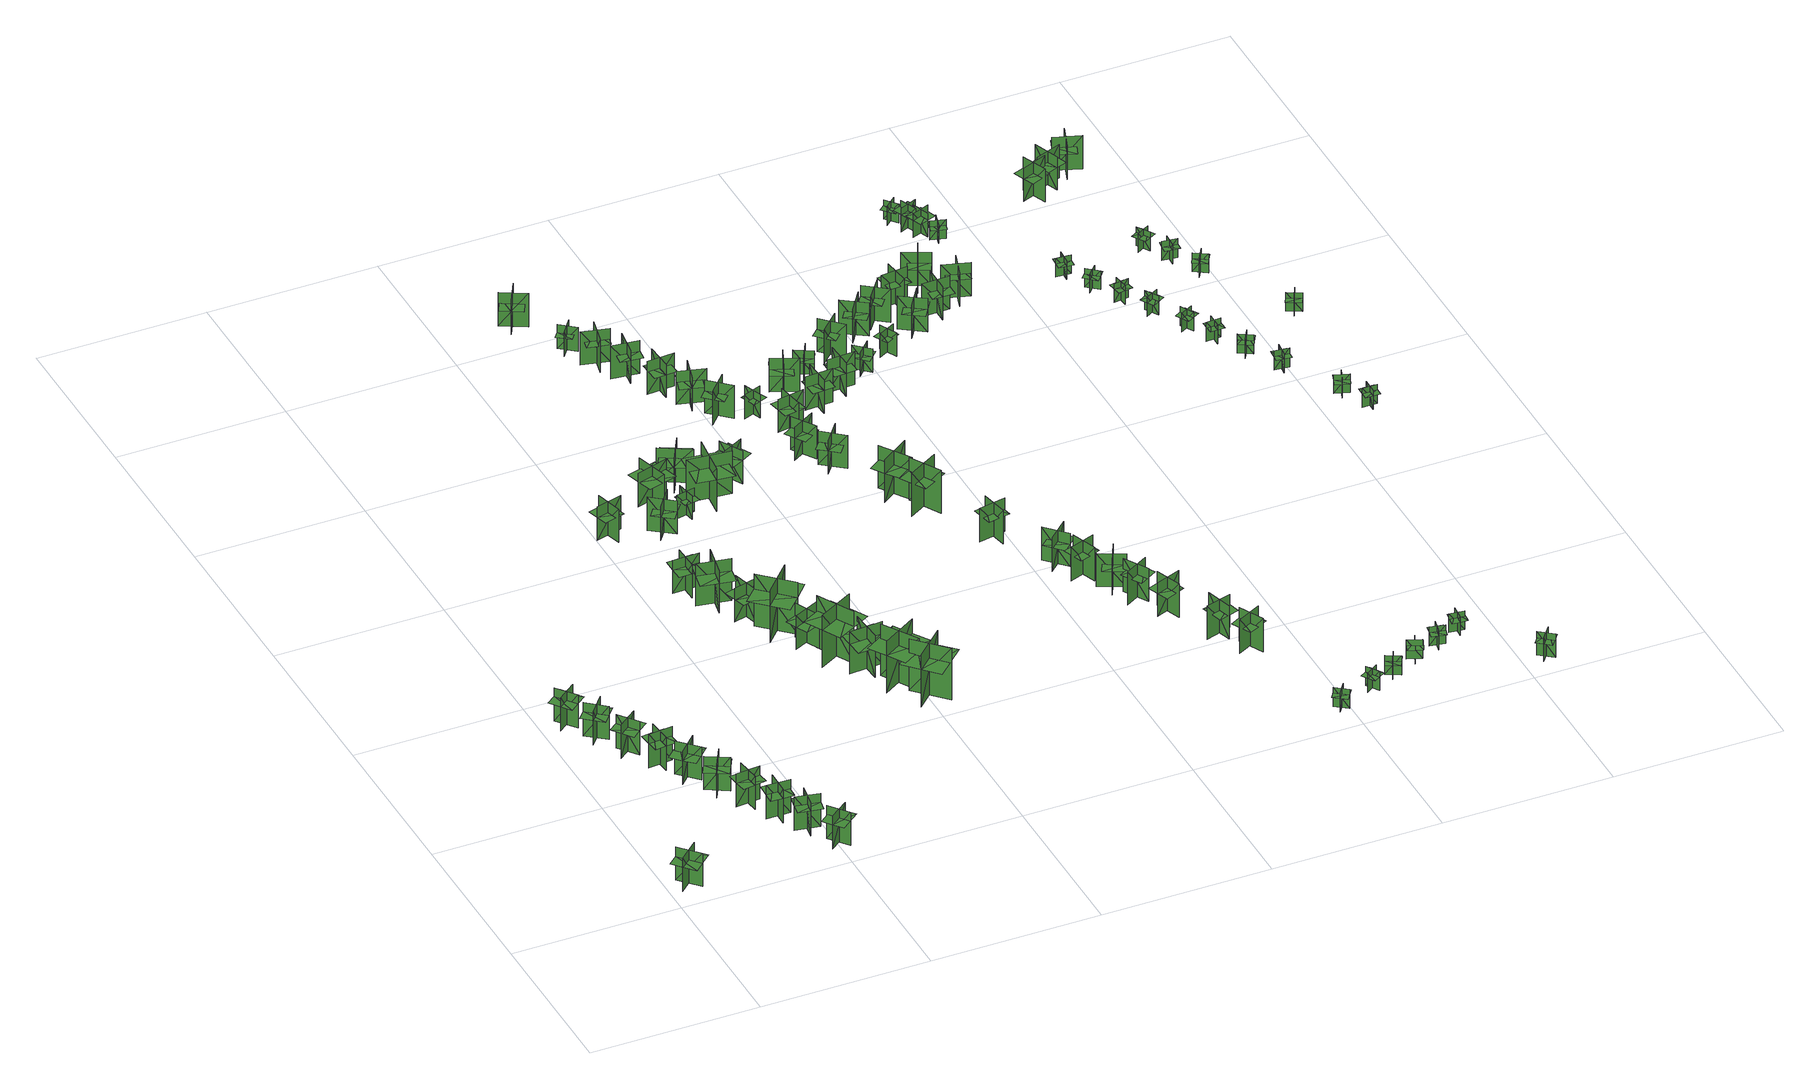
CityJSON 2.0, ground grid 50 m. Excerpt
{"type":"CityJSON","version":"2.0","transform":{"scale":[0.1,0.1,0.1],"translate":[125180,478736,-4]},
"CityObjects":{
"tree1":{"type":"SolitaryVegetationObject","geometry":[{"type":"MultiSurface","lod":"1","boundaries":[[[0,1,2]],[[0,2,3]],[[4,5,6]],[[4,6,7]],[[8,9,10]],[[8,10,11]],[[8,11,12]],[[8,12,13]]]}]},
"tree2":{"type":"SolitaryVegetationObject","geometry":[{"type":"MultiSurface","lod":"1","boundaries":[[[14,15,16]],[[14,16,17]],[[18,19,20]],[[18,20,21]],[[22,23,24]],[[22,24,25]],[[22,25,26]],[[22,26,27]]]}]},
"tree3":{"type":"SolitaryVegetationObject","geometry":[{"type":"MultiSurface","lod":"1","boundaries":[[[28,29,30]],[[28,30,31]],[[32,33,34]],[[32,34,35]],[[36,37,38]],[[36,38,39]],[[36,39,40]],[[36,40,41]]]}]},
"tree4":{"type":"SolitaryVegetationObject","geometry":[{"type":"MultiSurface","lod":"1","boundaries":[[[42,43,44]],[[42,44,45]],[[46,47,48]],[[46,48,49]],[[50,51,52]],[[50,52,53]],[[50,53,54]],[[50,54,55]]]}]},
"tree5":{"type":"SolitaryVegetationObject","geometry":[{"type":"MultiSurface","lod":"1","boundaries":[[[56,57,58]],[[56,58,59]],[[60,61,62]],[[60,62,63]],[[64,65,66]],[[64,66,67]],[[64,67,68]],[[64,68,69]]]}]},
"tree6":{"type":"SolitaryVegetationObject","geometry":[{"type":"MultiSurface","lod":"1","boundaries":[[[70,71,72]],[[70,72,73]],[[74,75,76]],[[74,76,77]],[[78,79,80]],[[78,80,81]],[[78,81,82]],[[78,82,83]]]}]},
"tree7":{"type":"SolitaryVegetationObject","geometry":[{"type":"MultiSurface","lod":"1","boundaries":[[[84,85,86]],[[84,86,87]],[[88,89,90]],[[88,90,91]],[[92,93,94]],[[92,94,95]],[[92,95,96]],[[92,96,97]]]}]},
"tree8":{"type":"SolitaryVegetationObject","geometry":[{"type":"MultiSurface","lod":"1","boundaries":[[[98,99,100]],[[98,100,101]],[[102,103,104]],[[102,104,105]],[[106,107,108]],[[106,108,109]],[[106,109,110]],[[106,110,111]]]}]},
"tree9":{"type":"SolitaryVegetationObject","geometry":[{"type":"MultiSurface","lod":"1","boundaries":[[[112,113,114]],[[112,114,115]],[[116,117,118]],[[116,118,119]],[[120,121,122]],[[120,122,123]],[[120,123,124]],[[120,124,125]]]}]},
"tree10":{"type":"SolitaryVegetationObject","geometry":[{"type":"MultiSurface","lod":"1","boundaries":[[[126,127,128]],[[126,128,129]],[[130,131,132]],[[130,132,133]],[[134,135,136]],[[134,136,137]],[[134,137,138]],[[134,138,139]]]}]},
"tree11":{"type":"SolitaryVegetationObject","geometry":[{"type":"MultiSurface","lod":"1","boundaries":[[[140,141,142]],[[140,142,143]],[[144,145,146]],[[144,146,147]],[[148,149,150]],[[148,150,151]],[[148,151,152]],[[148,152,153]]]}]},
"tree12":{"type":"SolitaryVegetationObject","geometry":[{"type":"MultiSurface","lod":"1","boundaries":[[[154,155,156]],[[154,156,157]],[[158,159,160]],[[158,160,161]],[[162,163,164]],[[162,164,165]],[[162,165,166]],[[162,166,167]]]}]},
"tree13":{"type":"SolitaryVegetationObject","geometry":[{"type":"MultiSurface","lod":"1","boundaries":[[[168,169,170]],[[168,170,171]],[[172,173,174]],[[172,174,175]],[[176,177,178]],[[176,178,179]],[[176,179,180]],[[176,180,181]]]}]},
"tree14":{"type":"SolitaryVegetationObject","geometry":[{"type":"MultiSurface","lod":"1","boundaries":[[[182,183,184]],[[182,184,185]],[[186,187,188]],[[186,188,189]],[[190,191,192]],[[190,192,193]],[[190,193,194]],[[190,194,195]]]}]},
"tree15":{"type":"SolitaryVegetationObject","geometry":[{"type":"MultiSurface","lod":"1","boundaries":[[[196,197,198]],[[196,198,199]],[[200,201,202]],[[200,202,203]],[[204,205,206]],[[204,206,207]],[[204,205,208]],[[204,208,209]]]}]},
"tree16":{"type":"SolitaryVegetationObject","geometry":[{"type":"MultiSurface","lod":"1","boundaries":[[[210,211,212]],[[210,212,213]],[[214,215,216]],[[214,216,217]],[[218,219,220]],[[218,220,221]],[[218,221,222]],[[218,222,223]]]}]},
"tree17":{"type":"SolitaryVegetationObject","geometry":[{"type":"MultiSurface","lod":"1","boundaries":[[[224,225,226]],[[224,226,227]],[[228,229,230]],[[228,230,231]],[[232,233,234]],[[232,234,235]],[[232,233,236]],[[232,236,237]]]}]},
"tree18":{"type":"SolitaryVegetationObject","geometry":[{"type":"MultiSurface","lod":"1","boundaries":[[[238,239,240]],[[238,240,241]],[[242,243,244]],[[242,244,245]],[[246,247,248]],[[246,248,249]],[[246,249,250]],[[246,250,251]]]}]},
"tree19":{"type":"SolitaryVegetationObject","geometry":[{"type":"MultiSurface","lod":"1","boundaries":[[[252,253,254]],[[252,254,255]],[[256,257,258]],[[256,258,259]],[[260,261,262]],[[260,262,263]],[[260,263,264]],[[260,264,265]]]}]},
"tree20":{"type":"SolitaryVegetationObject","geometry":[{"type":"MultiSurface","lod":"1","boundaries":[[[266,267,268]],[[266,268,269]],[[270,271,272]],[[270,272,273]],[[274,275,276]],[[274,276,277]],[[274,277,278]],[[274,278,279]]]}]},
"tree21":{"type":"SolitaryVegetationObject","geometry":[{"type":"MultiSurface","lod":"1","boundaries":[[[280,281,282]],[[280,282,283]],[[284,285,286]],[[284,286,287]],[[288,289,290]],[[288,290,291]],[[288,291,292]],[[288,292,293]]]}]},
"tree22":{"type":"SolitaryVegetationObject","geometry":[{"type":"MultiSurface","lod":"1","boundaries":[[[294,295,296]],[[294,296,297]],[[298,299,300]],[[298,300,301]],[[302,303,304]],[[302,304,305]],[[302,305,306]],[[302,306,307]]]}]},
"tree23":{"type":"SolitaryVegetationObject","geometry":[{"type":"MultiSurface","lod":"1","boundaries":[[[308,309,310]],[[308,310,311]],[[312,313,314]],[[312,314,315]],[[316,317,318]],[[316,318,319]],[[316,319,320]],[[316,320,321]]]}]},
"tree24":{"type":"SolitaryVegetationObject","geometry":[{"type":"MultiSurface","lod":"1","boundaries":[[[322,323,324]],[[322,324,325]],[[326,327,328]],[[326,328,329]],[[330,331,332]],[[330,332,333]],[[330,333,334]],[[330,334,335]]]}]},
"tree25":{"type":"SolitaryVegetationObject","geometry":[{"type":"MultiSurface","lod":"1","boundaries":[[[336,337,338]],[[336,338,339]],[[340,341,342]],[[340,342,343]],[[344,345,346]],[[344,346,347]],[[344,347,348]],[[344,348,349]]]}]},
"tree26":{"type":"SolitaryVegetationObject","geometry":[{"type":"MultiSurface","lod":"1","boundaries":[[[350,351,352]],[[350,352,353]],[[354,355,356]],[[354,356,357]],[[358,359,360]],[[358,360,361]],[[358,361,362]],[[358,362,363]]]}]},
"tree27":{"type":"SolitaryVegetationObject","geometry":[{"type":"MultiSurface","lod":"1","boundaries":[[[364,365,366]],[[364,366,367]],[[368,369,370]],[[368,370,371]],[[372,373,374]],[[372,374,375]],[[372,375,376]],[[372,376,377]]]}]},
"tree28":{"type":"SolitaryVegetationObject","geometry":[{"type":"MultiSurface","lod":"1","boundaries":[[[378,379,380]],[[378,380,381]],[[382,383,384]],[[382,384,385]],[[386,387,388]],[[386,388,389]],[[386,389,390]],[[386,390,391]]]}]},
"tree29":{"type":"SolitaryVegetationObject","geometry":[{"type":"MultiSurface","lod":"1","boundaries":[[[392,393,394]],[[392,394,395]],[[396,397,398]],[[396,398,399]],[[400,401,402]],[[400,402,403]],[[400,403,404]],[[400,404,405]]]}]},
"tree30":{"type":"SolitaryVegetationObject","geometry":[{"type":"MultiSurface","lod":"1","boundaries":[[[406,407,408]],[[406,408,409]],[[410,411,412]],[[410,412,413]],[[414,415,416]],[[414,416,417]],[[414,417,418]],[[414,418,419]]]}]},
"tree31":{"type":"SolitaryVegetationObject","geometry":[{"type":"MultiSurface","lod":"1","boundaries":[[[420,421,422]],[[420,422,423]],[[424,425,426]],[[424,426,427]],[[428,429,430]],[[428,430,431]],[[428,431,432]],[[428,432,433]]]}]},
"tree32":{"type":"SolitaryVegetationObject","geometry":[{"type":"MultiSurface","lod":"1","boundaries":[[[434,435,436]],[[434,436,437]],[[438,439,440]],[[438,440,441]],[[442,443,444]],[[442,444,445]],[[442,445,446]],[[442,446,447]]]}]},
"tree33":{"type":"SolitaryVegetationObject","geometry":[{"type":"MultiSurface","lod":"1","boundaries":[[[448,449,450]],[[448,450,451]],[[452,453,454]],[[452,454,455]],[[456,457,458]],[[456,458,459]],[[456,459,460]],[[456,460,461]]]}]},
"tree34":{"type":"SolitaryVegetationObject","geometry":[{"type":"MultiSurface","lod":"1","boundaries":[[[462,463,464]],[[462,464,465]],[[466,467,468]],[[466,468,469]],[[470,471,472]],[[470,472,473]],[[470,473,474]],[[470,474,475]]]}]},
"tree35":{"type":"SolitaryVegetationObject","geometry":[{"type":"MultiSurface","lod":"1","boundaries":[[[476,477,478]],[[476,478,479]],[[480,481,482]],[[480,482,483]],[[484,485,486]],[[484,486,487]],[[484,487,488]],[[484,488,489]]]}]},
"tree36":{"type":"SolitaryVegetationObject","geometry":[{"type":"MultiSurface","lod":"1","boundaries":[[[490,491,492]],[[490,492,493]],[[494,495,496]],[[494,496,497]],[[498,499,500]],[[498,500,501]],[[498,501,502]],[[498,502,503]]]}]},
"tree37":{"type":"SolitaryVegetationObject","geometry":[{"type":"MultiSurface","lod":"1","boundaries":[[[504,505,506]],[[504,506,507]],[[508,509,510]],[[508,510,511]],[[512,513,514]],[[512,514,515]],[[512,515,516]],[[512,516,517]]]}]},
"tree38":{"type":"SolitaryVegetationObject","geometry":[{"type":"MultiSurface","lod":"1","boundaries":[[[518,519,520]],[[518,520,521]],[[522,523,524]],[[522,524,525]],[[526,527,528]],[[526,528,529]],[[526,529,530]],[[526,530,531]]]}]},
"tree39":{"type":"SolitaryVegetationObject","geometry":[{"type":"MultiSurface","lod":"1","boundaries":[[[532,533,534]],[[532,534,535]],[[536,537,538]],[[536,538,539]],[[540,541,542]],[[540,542,543]],[[540,543,544]],[[540,544,545]]]}]},
"tree40":{"type":"SolitaryVegetationObject","geometry":[{"type":"MultiSurface","lod":"1","boundaries":[[[546,547,548]],[[546,548,549]],[[550,551,552]],[[550,552,553]],[[554,555,556]],[[554,556,557]],[[554,557,558]],[[554,558,559]]]}]},
"tree41":{"type":"SolitaryVegetationObject","geometry":[{"type":"MultiSurface","lod":"1","boundaries":[[[560,561,562]],[[560,562,563]],[[564,565,566]],[[564,566,567]],[[568,569,570]],[[568,570,571]],[[568,571,572]],[[568,572,573]]]}]},
"tree42":{"type":"SolitaryVegetationObject","geometry":[{"type":"MultiSurface","lod":"1","boundaries":[[[574,575,576]],[[574,576,577]],[[578,579,580]],[[578,580,581]],[[582,583,584]],[[582,584,585]],[[582,585,586]],[[582,586,587]]]}]},
"tree43":{"type":"SolitaryVegetationObject","geometry":[{"type":"MultiSurface","lod":"1","boundaries":[[[588,589,590]],[[588,590,591]],[[592,593,594]],[[592,594,595]],[[596,597,598]],[[596,598,599]],[[596,599,600]],[[596,600,601]]]}]},
"tree44":{"type":"SolitaryVegetationObject","geometry":[{"type":"MultiSurface","lod":"1","boundaries":[[[602,603,604]],[[602,604,605]],[[606,607,608]],[[606,608,609]],[[610,611,612]],[[610,612,613]],[[610,613,614]],[[610,614,615]]]}]},
"tree45":{"type":"SolitaryVegetationObject","geometry":[{"type":"MultiSurface","lod":"1","boundaries":[[[616,617,618]],[[616,618,619]],[[620,621,622]],[[620,622,623]],[[624,625,626]],[[624,626,627]],[[624,627,628]],[[624,628,629]]]}]},
"tree46":{"type":"SolitaryVegetationObject","geometry":[{"type":"MultiSurface","lod":"1","boundaries":[[[630,631,632]],[[630,632,633]],[[634,635,636]],[[634,636,637]],[[638,639,640]],[[638,640,641]],[[638,641,642]],[[638,642,643]]]}]},
"tree47":{"type":"SolitaryVegetationObject","geometry":[{"type":"MultiSurface","lod":"1","boundaries":[[[644,645,646]],[[644,646,647]],[[648,649,650]],[[648,650,651]],[[652,653,654]],[[652,654,655]],[[652,655,656]],[[652,656,657]]]}]},
"tree48":{"type":"SolitaryVegetationObject","geometry":[{"type":"MultiSurface","lod":"1","boundaries":[[[658,659,660]],[[658,660,661]],[[662,663,664]],[[662,664,665]],[[666,667,668]],[[666,668,669]],[[666,669,670]],[[666,670,671]]]}]},
"tree49":{"type":"SolitaryVegetationObject","geometry":[{"type":"MultiSurface","lod":"1","boundaries":[[[672,673,674]],[[672,674,675]],[[676,677,678]],[[676,678,679]],[[680,681,682]],[[680,682,683]],[[680,683,684]],[[680,684,685]]]}]},
"tree50":{"type":"SolitaryVegetationObject","geometry":[{"type":"MultiSurface","lod":"1","boundaries":[[[686,687,688]],[[686,688,689]],[[690,691,692]],[[690,692,693]],[[694,695,696]],[[694,696,697]],[[694,697,698]],[[694,698,699]]]}]},
"tree51":{"type":"SolitaryVegetationObject","geometry":[{"type":"MultiSurface","lod":"1","boundaries":[[[700,701,702]],[[700,702,703]],[[704,705,706]],[[704,706,707]],[[708,709,710]],[[708,710,711]],[[708,711,712]],[[708,712,713]]]}]},
"tree52":{"type":"SolitaryVegetationObject","geometry":[{"type":"MultiSurface","lod":"1","boundaries":[[[714,715,716]],[[714,716,717]],[[718,719,720]],[[718,720,721]],[[722,723,724]],[[722,724,725]],[[722,725,726]],[[722,726,727]]]}]},
"tree53":{"type":"SolitaryVegetationObject","geometry":[{"type":"MultiSurface","lod":"1","boundaries":[[[728,729,730]],[[728,730,731]],[[732,733,734]],[[732,734,735]],[[736,737,738]],[[736,738,739]],[[736,739,740]],[[736,740,741]]]}]},
"tree54":{"type":"SolitaryVegetationObject","geometry":[{"type":"MultiSurface","lod":"1","boundaries":[[[742,743,744]],[[742,744,745]],[[746,747,748]],[[746,748,749]],[[750,751,752]],[[750,752,753]],[[750,753,754]],[[750,754,755]]]}]},
"tree55":{"type":"SolitaryVegetationObject","geometry":[{"type":"MultiSurface","lod":"1","boundaries":[[[756,757,758]],[[756,758,759]],[[760,761,762]],[[760,762,763]],[[764,765,766]],[[764,766,767]],[[764,767,768]],[[764,768,769]]]}]},
"tree56":{"type":"SolitaryVegetationObject","geometry":[{"type":"MultiSurface","lod":"1","boundaries":[[[770,771,772]],[[770,772,773]],[[774,775,776]],[[774,776,777]],[[778,779,780]],[[778,780,781]],[[778,781,782]],[[778,782,783]]]}]},
"tree57":{"type":"SolitaryVegetationObject","geometry":[{"type":"MultiSurface","lod":"1","boundaries":[[[784,785,786]],[[784,786,787]],[[788,789,790]],[[788,790,791]],[[792,793,794]],[[792,794,795]],[[792,795,796]],[[792,796,797]]]}]},
"tree58":{"type":"SolitaryVegetationObject","geometry":[{"type":"MultiSurface","lod":"1","boundaries":[[[798,799,800]],[[798,800,801]],[[802,803,804]],[[802,804,805]],[[806,807,808]],[[806,808,809]],[[806,809,810]],[[806,810,811]]]}]},
"tree59":{"type":"SolitaryVegetationObject","geometry":[{"type":"MultiSurface","lod":"1","boundaries":[[[812,813,814]],[[812,814,815]],[[816,817,818]],[[816,818,819]],[[820,821,822]],[[820,822,823]],[[820,823,824]],[[820,824,825]]]}]},
"tree60":{"type":"SolitaryVegetationObject","geometry":[{"type":"MultiSurface","lod":"1","boundaries":[[[826,827,828]],[[826,828,829]],[[830,831,832]],[[830,832,833]],[[834,835,836]],[[834,836,837]],[[834,837,838]],[[834,838,839]]]}]},
"tree61":{"type":"SolitaryVegetationObject","geometry":[{"type":"MultiSurface","lod":"1","boundaries":[[[840,841,842]],[[840,842,843]],[[844,845,846]],[[844,846,847]],[[848,849,850]],[[848,850,851]],[[848,851,852]],[[848,852,853]]]}]},
"tree62":{"type":"SolitaryVegetationObject","geometry":[{"type":"MultiSurface","lod":"1","boundaries":[[[854,855,856]],[[854,856,857]],[[858,859,860]],[[858,860,861]],[[862,863,864]],[[862,864,865]],[[862,865,866]],[[862,866,867]]]}]},
"tree63":{"type":"SolitaryVegetationObject","geometry":[{"type":"MultiSurface","lod":"1","boundaries":[[[868,869,870]],[[868,870,871]],[[872,873,874]],[[872,874,875]],[[876,877,878]],[[876,878,879]],[[876,879,880]],[[876,880,881]]]}]},
"tree64":{"type":"SolitaryVegetationObject","geometry":[{"type":"MultiSurface","lod":"1","boundaries":[[[882,883,884]],[[882,884,885]],[[886,887,888]],[[886,888,889]],[[890,891,892]],[[890,892,893]],[[890,893,894]],[[890,894,895]]]}]},
"tree65":{"type":"SolitaryVegetationObject","geometry":[{"type":"MultiSurface","lod":"1","boundaries":[[[896,897,898]],[[896,898,899]],[[900,901,902]],[[900,902,903]],[[904,905,906]],[[904,906,907]],[[904,907,908]],[[904,908,909]]]}]},
"tree66":{"type":"SolitaryVegetationObject","geometry":[{"type":"MultiSurface","lod":"1","boundaries":[[[910,911,912]],[[910,912,913]],[[914,915,916]],[[914,916,917]],[[918,919,920]],[[918,920,921]],[[918,921,922]],[[918,922,923]]]}]},
"tree67":{"type":"SolitaryVegetationObject","geometry":[{"type":"MultiSurface","lod":"1","boundaries":[[[924,925,926]],[[924,926,927]],[[928,929,930]],[[928,930,931]],[[932,933,934]],[[932,934,935]],[[932,935,936]],[[932,936,937]]]}]},
"tree68":{"type":"SolitaryVegetationObject","geometry":[{"type":"MultiSurface","lod":"1","boundaries":[[[938,939,940]],[[938,940,941]],[[942,943,944]],[[942,944,945]],[[946,947,948]],[[946,948,949]],[[946,949,950]],[[946,950,951]]]}]},
"tree69":{"type":"SolitaryVegetationObject","geometry":[{"type":"MultiSurface","lod":"1","boundaries":[[[952,953,954]],[[952,954,955]],[[956,957,958]],[[956,958,959]],[[960,961,962]],[[960,962,963]],[[960,963,964]],[[960,964,965]]]}]},
"tree70":{"type":"SolitaryVegetationObject","geometry":[{"type":"MultiSurface","lod":"1","boundaries":[[[966,967,968]],[[966,968,969]],[[970,971,972]],[[970,972,973]],[[974,975,976]],[[974,976,977]],[[974,977,978]],[[974,978,979]]]}]},
"tree71":{"type":"SolitaryVegetationObject","geometry":[{"type":"MultiSurface","lod":"1","boundaries":[[[980,981,982]],[[980,982,983]],[[984,985,986]],[[984,986,987]],[[988,989,990]],[[988,990,991]],[[988,991,992]],[[988,992,993]]]}]},
"tree72":{"type":"SolitaryVegetationObject","geometry":[{"type":"MultiSurface","lod":"1","boundaries":[[[994,995,996]],[[994,996,997]],[[998,999,1000]],[[998,1000,1001]],[[1002,1003,1004]],[[1002,1004,1005]],[[1002,1005,1006]],[[1002,1006,1007]]]}]},
"tree73":{"type":"SolitaryVegetationObject","geometry":[{"type":"MultiSurface","lod":"1","boundaries":[[[1008,1009,1010]],[[1008,1010,1011]],[[1012,1013,1014]],[[1012,1014,1015]],[[1016,1017,1018]],[[1016,1018,1019]],[[1016,1019,1020]],[[1016,1020,1021]]]}]},
"tree74":{"type":"SolitaryVegetationObject","geometry":[{"type":"MultiSurface","lod":"1","boundaries":[[[1022,1023,1024]],[[1022,1024,1025]],[[1026,1027,1028]],[[1026,1028,1029]],[[1030,1031,1032]],[[1030,1032,1033]],[[1030,1033,1034]],[[1030,1034,1035]]]}]},
"tree75":{"type":"SolitaryVegetationObject","geometry":[{"type":"MultiSurface","lod":"1","boundaries":[[[1036,1037,1038]],[[1036,1038,1039]],[[1040,1041,1042]],[[1040,1042,1043]],[[1044,1045,1046]],[[1044,1046,1047]],[[1044,1047,1048]],[[1044,1048,1049]]]}]},
"tree76":{"type":"SolitaryVegetationObject","geometry":[{"type":"MultiSurface","lod":"1","boundaries":[[[1050,1051,1052]],[[1050,1052,1053]],[[1054,1055,1056]],[[1054,1056,1057]],[[1058,1059,1060]],[[1058,1060,1061]],[[1058,1061,1062]],[[1058,1062,1063]]]}]},
"tree77":{"type":"SolitaryVegetationObject","geometry":[{"type":"MultiSurface","lod":"1","boundaries":[[[1064,1065,1066]],[[1064,1066,1067]],[[1068,1069,1070]],[[1068,1070,1071]],[[1072,1073,1074]],[[1072,1074,1075]],[[1072,1075,1076]],[[1072,1076,1077]]]}]},
"tree78":{"type":"SolitaryVegetationObject","geometry":[{"type":"MultiSurface","lod":"1","boundaries":[[[1078,1079,1080]],[[1078,1080,1081]],[[1082,1083,1084]],[[1082,1084,1085]],[[1086,1087,1088]],[[1086,1088,1089]],[[1086,1089,1090]],[[1086,1090,1091]]]}]},
"tree79":{"type":"SolitaryVegetationObject","geometry":[{"type":"MultiSurface","lod":"1","boundaries":[[[1092,1093,1094]],[[1092,1094,1095]],[[1096,1097,1098]],[[1096,1098,1099]],[[1100,1101,1102]],[[1100,1102,1103]],[[1100,1103,1104]],[[1100,1104,1105]]]}]},
"tree80":{"type":"SolitaryVegetationObject","geometry":[{"type":"MultiSurface","lod":"1","boundaries":[[[1106,1107,1108]],[[1106,1108,1109]],[[1110,1111,1112]],[[1110,1112,1113]],[[1114,1115,1116]],[[1114,1116,1117]],[[1114,1117,1118]],[[1114,1118,1119]]]}]},
"tree81":{"type":"SolitaryVegetationObject","geometry":[{"type":"MultiSurface","lod":"1","boundaries":[[[1120,1121,1122]],[[1120,1122,1123]],[[1124,1125,1126]],[[1124,1126,1127]],[[1128,1129,1130]],[[1128,1130,1131]],[[1128,1131,1132]],[[1128,1132,1133]]]}]},
"tree82":{"type":"SolitaryVegetationObject","geometry":[{"type":"MultiSurface","lod":"1","boundaries":[[[1134,1135,1136]],[[1134,1136,1137]],[[1138,1139,1140]],[[1138,1140,1141]],[[1142,1143,1144]],[[1142,1144,1145]],[[1142,1145,1146]],[[1142,1146,1147]]]}]},
"tree83":{"type":"SolitaryVegetationObject","geometry":[{"type":"MultiSurface","lod":"1","boundaries":[[[1148,1149,1150]],[[1148,1150,1151]],[[1152,1153,1154]],[[1152,1154,1155]],[[1156,1157,1158]],[[1156,1158,1159]],[[1156,1159,1160]],[[1156,1160,1161]]]}]},
"tree84":{"type":"SolitaryVegetationObject","geometry":[{"type":"MultiSurface","lod":"1","boundaries":[[[1162,1163,1164]],[[1162,1164,1165]],[[1166,1167,1168]],[[1166,1168,1169]],[[1170,1171,1172]],[[1170,1172,1173]],[[1170,1173,1174]],[[1170,1174,1175]]]}]},
"tree85":{"type":"SolitaryVegetationObject","geometry":[{"type":"MultiSurface","lod":"1","boundaries":[[[1176,1177,1178]],[[1176,1178,1179]],[[1180,1181,1182]],[[1180,1182,1183]],[[1184,1185,1186]],[[1184,1186,1187]],[[1184,1187,1188]],[[1184,1188,1189]]]}]},
"tree86":{"type":"SolitaryVegetationObject","geometry":[{"type":"MultiSurface","lod":"1","boundaries":[[[1190,1191,1192]],[[1190,1192,1193]],[[1194,1195,1196]],[[1194,1196,1197]],[[1198,1199,1200]],[[1198,1200,1201]],[[1198,1201,1202]],[[1198,1202,1203]]]}]},
"tree87":{"type":"SolitaryVegetationObject","geometry":[{"type":"MultiSurface","lod":"1","boundaries":[[[1204,1205,1206]],[[1204,1206,1207]],[[1208,1209,1210]],[[1208,1210,1211]],[[1212,1213,1214]],[[1212,1214,1215]],[[1212,1215,1216]],[[1212,1216,1217]]]}]},
"tree88":{"type":"SolitaryVegetationObject","geometry":[{"type":"MultiSurface","lod":"1","boundaries":[[[1218,1219,1220]],[[1218,1220,1221]],[[1222,1223,1224]],[[1222,1224,1225]],[[1226,1227,1228]],[[1226,1228,1229]],[[1226,1229,1230]],[[1226,1230,1231]]]}]},
"tree89":{"type":"SolitaryVegetationObject","geometry":[{"type":"MultiSurface","lod":"1","boundaries":[[[1232,1233,1234]],[[1232,1234,1235]],[[1236,1237,1238]],[[1236,1238,1239]],[[1240,1241,1242]],[[1240,1242,1243]],[[1240,1243,1244]],[[1240,1244,1245]]]}]},
"tree90":{"type":"SolitaryVegetationObject","geometry":[{"type":"MultiSurface","lod":"1","boundaries":[[[1246,1247,1248]],[[1246,1248,1249]],[[1250,1251,1252]],[[1250,1252,1253]],[[1254,1255,1256]],[[1254,1256,1257]],[[1254,1257,1258]],[[1254,1258,1259]]]}]}
},
"vertices":[
[91,114,8],[33,62,8],[33,62,116],[91,114,116],[39,117,8],[91,59,8],[91,59,116],[39,117,116],[39,117,85],[10,91,85],[62,33,85],[91,59,85],[120,85,85],[68,143,85],
[82,862,43],[26,818,43],[26,818,151],[82,862,151],[30,868,43],[74,812,43],[74,812,151],[30,868,151],[30,868,123],[3,847,123],[47,790,123],[74,812,123],[102,833,123],[58,889,123],
[124,780,42],[78,725,42],[78,725,151],[124,780,151],[72,775,42],[127,730,42],[127,730,151],[72,775,151],[72,775,122],[50,749,122],[105,703,122],[127,730,122],[149,756,122],[94,802,122],
[122,641,40],[178,685,40],[178,685,149],[122,641,149],[173,635,40],[130,691,40],[130,691,149],[173,635,149],[173,635,120],[201,656,120],[157,712,120],[130,691,120],[102,670,120],[146,613,120],
[243,582,37],[171,575,37],[171,575,146],[243,582,146],[202,615,37],[209,544,37],[209,544,146],[202,615,146],[202,615,117],[167,611,117],[175,540,117],[209,544,117],[244,547,117],[236,619,117],
[220,516,40],[274,461,40],[274,461,148],[220,516,148],[219,464,40],[274,519,40],[274,519,148],[219,464,148],[219,464,118],[246,437,118],[301,491,118],[274,519,118],[247,546,118],[192,492,118],
[311,434,40],[276,371,40],[276,371,148],[311,434,148],[261,419,40],[323,385,40],[323,385,148],[261,419,148],[261,419,120],[244,389,120],[307,354,120],[323,385,120],[340,415,120],[277,449,120],
[337,350,41],[346,279,41],[346,279,149],[337,350,149],[305,309,41],[377,317,41],[377,317,149],[305,309,149],[305,309,120],[310,274,120],[381,283,120],[377,317,120],[372,351,120],[301,343,120],
[426,227,40],[355,229,40],[355,229,149],[426,227,149],[390,265,40],[388,193,40],[388,193,149],[390,265,149],[390,265,120],[356,266,120],[353,194,120],[388,193,120],[422,192,120],[425,263,120],
[430,108,39],[443,179,39],[443,179,147],[430,108,147],[473,138,39],[402,151,39],[402,151,147],[473,138,147],[473,138,119],[479,172,119],[408,185,119],[402,151,119],[396,117,119],[467,105,119],
[464,80,40],[508,24,40],[508,24,148],[464,80,148],[458,28,40],[514,72,40],[514,72,148],[458,28,148],[458,28,120],[479,1,120],[536,46,120],[514,72,120],[493,99,120],[437,55,120],
[615,1339,12],[617,1262,12],[617,1262,120],[615,1339,120],[579,1302,12],[657,1304,12],[657,1304,120],[579,1302,120],[579,1302,90],[580,1263,90],[658,1265,90],[657,1304,90],[655,1343,90],[578,1340,90],
[526,1657,9],[548,1578,9],[548,1578,118],[526,1657,118],[501,1611,9],[501,1611,118],[579,1633,118],[579,1633,9],[501,1611,84],[510,1578,84],[572,1596,84],[563,1628,84],[554,1661,84],[492,1644,84],
[655,1174,9],[674,1272,9],[674,1272,147],[655,1174,147],[710,1211,9],[612,1229,9],[612,1229,147],[710,1211,147],[710,1211,108],[719,1260,108],[622,1278,108],[612,1229,108],[603,1180,108],[701,1162,108],
[675,1118,10],[755,1139,10],[755,1139,120],[675,1118,120],[724,1090,10],[702,1170,10],[702,1170,120],[724,1090,120],[676,1115,83],[755,1137,83],[745,1177,83],[665,1155,83],[764,1105,83],[685,1083,83],
[725,1002,4],[809,1090,4],[809,1090,174],[725,1002,174],[806,1003,4],[718,1087,4],[718,1087,174],[806,1003,174],[806,1003,126],[848,1048,126],[760,1131,126],[718,1087,126],[676,1043,126],[764,959,126],
[846,970,10],[771,935,10],[771,935,120],[846,970,120],[793,989,10],[828,914,10],[828,914,120],[793,989,120],[845,972,83],[770,937,83],[787,900,83],[862,935,83],[756,967,83],[831,1002,83],
[885,818,6],[826,925,6],[826,925,176],[885,818,176],[908,896,6],[801,837,6],[801,837,176],[908,896,176],[908,896,128],[878,949,128],[772,891,128],[801,837,128],[830,784,128],[937,843,128],
[910,736,6],[903,835,6],[903,835,144],[910,736,144],[954,786,6],[855,778,6],[855,778,144],[954,786,144],[954,786,105],[950,835,105],[851,828,105],[855,778,105],[858,728,105],[958,736,105],
[655,1542,8],[704,1607,8],[704,1607,117],[655,1542,117],[706,1549,8],[706,1549,117],[641,1598,117],[641,1598,8],[706,1549,82],[727,1576,82],[675,1616,82],[654,1588,82],[634,1561,82],[686,1522,82],
[927,738,6],[991,634,6],[991,634,175],[927,738,175],[908,659,6],[1012,723,6],[1012,723,175],[908,659,175],[908,659,128],[940,607,128],[1044,671,128],[1012,723,128],[980,775,128],[876,711,128],
[968,645,5],[1052,557,5],[1052,557,174],[968,645,174],[965,564,5],[1053,648,5],[1053,648,174],[965,564,174],[965,564,127],[1007,520,127],[1095,604,127],[1053,648,127],[1011,692,127],[923,608,127],
[697,1768,9],[725,1672,9],[725,1672,118],[697,1768,118],[664,1705,9],[760,1733,9],[760,1733,118],[664,1705,118],[668,1706,87],[680,1664,87],[768,1690,87],[756,1732,87],[744,1774,87],[655,1748,87],
[770,1593,8],[760,1650,8],[760,1650,85],[770,1593,85],[791,1623,8],[791,1623,85],[734,1613,85],[734,1613,8],[791,1623,61],[787,1647,61],[741,1639,61],[745,1615,61],[749,1591,61],[795,1599,61],
[758,1794,6],[846,1746,6],[846,1746,115],[758,1794,115],[779,1726,6],[827,1814,6],[827,1814,115],[779,1726,115],[780,1729,85],[819,1708,85],[863,1789,85],[825,1810,85],[786,1831,85],[742,1751,85],
[919,1659,5],[790,1672,5],[790,1672,145],[919,1659,145],[860,1730,5],[847,1602,5],[847,1602,145],[860,1730,145],[859,1725,106],[803,1731,106],[791,1613,106],[847,1607,106],[903,1601,106],[915,1719,106],
[913,1703,5],[981,1739,5],[981,1739,113],[913,1703,113],[962,1687,5],[926,1756,5],[926,1756,113],[962,1687,113],[962,1687,83],[996,1705,83],[960,1774,83],[926,1756,83],[891,1738,83],[927,1669,83],
[670,2604,15],[742,2566,15],[742,2566,124],[670,2604,124],[686,2554,15],[686,2554,124],[724,2626,124],[724,2626,15],[686,2554,90],[716,2538,90],[746,2596,90],[716,2612,90],[686,2628,90],[656,2570,90],
[806,2450,15],[771,2403,15],[771,2403,93],[806,2450,93],[769,2444,15],[769,2444,93],[815,2409,93],[815,2409,15],[769,2444,68],[754,2425,68],[791,2397,68],[806,2416,68],[820,2436,68],[783,2464,68],
[873,2333,14],[794,2351,14],[794,2351,122],[873,2333,122],[845,2377,14],[845,2377,122],[827,2298,122],[827,2298,14],[845,2377,88],[812,2385,88],[798,2321,88],[831,2314,88],[864,2307,88],[878,2370,88],
[880,2217,14],[890,2297,14],[890,2297,123],[880,2217,123],[921,2249,14],[921,2249,123],[840,2259,123],[840,2259,14],[921,2249,88],[925,2283,88],[860,2290,88],[856,2257,88],[852,2223,88],[917,2215,88],
[899,2156,13],[981,2161,13],[981,2161,121],[899,2156,121],[939,2122,13],[939,2122,121],[934,2203,121],[934,2203,13],[939,2122,87],[972,2124,87],[969,2189,87],[935,2187,87],[901,2185,87],[905,2120,87],
[949,2080,14],[1028,2058,14],[1028,2058,122],[949,2080,122],[975,2035,14],[975,2035,122],[997,2113,122],[997,2113,14],[975,2035,88],[1008,2025,88],[1025,2088,88],[993,2097,88],[960,2107,88],[942,2044,88],
[1054,2015,14],[999,1955,14],[999,1955,123],[1054,2015,123],[1002,2012,14],[1002,2012,123],[1062,1957,123],[1062,1957,14],[1002,2012,88],[979,1987,88],[1027,1943,88],[1050,1968,88],[1073,1993,88],[1025,2037,88],
[1140,1768,12],[1184,1699,12],[1184,1699,120],[1140,1768,120],[1129,1717,12],[1129,1717,120],[1198,1760,120],[1198,1760,12],[1129,1717,86],[1147,1688,86],[1202,1723,86],[1184,1751,86],[1166,1780,86],[1111,1745,86],
[1178,1675,12],[1242,1625,12],[1242,1625,121],[1178,1675,121],[1184,1624,12],[1184,1624,121],[1234,1688,121],[1234,1688,12],[1184,1624,87],[1211,1603,87],[1251,1654,87],[1224,1675,87],[1198,1696,87],[1157,1645,87],
[1127,1932,12],[1107,1987,12],[1107,1987,90],[1127,1932,90],[1142,1966,12],[1142,1966,90],[1088,1946,90],[1088,1946,12],[1142,1966,65],[1134,1989,65],[1090,1973,65],[1099,1950,65],[1107,1927,65],[1151,1943,65],
[1174,1897,10],[1187,1817,10],[1187,1817,118],[1174,1897,118],[1144,1855,10],[1144,1855,118],[1224,1868,118],[1224,1868,10],[1144,1855,84],[1149,1821,84],[1214,1832,84],[1208,1865,84],[1202,1899,84],[1138,1888,84],
[1279,1512,10],[1338,1426,10],[1338,1426,149],[1279,1512,149],[1267,1446,10],[1267,1446,149],[1353,1505,149],[1353,1505,10],[1267,1446,105],[1292,1410,105],[1361,1457,105],[1336,1493,105],[1311,1529,105],[1242,1482,105],
[1395,1410,11],[1304,1357,11],[1304,1357,151],[1395,1410,151],[1330,1427,11],[1330,1427,151],[1382,1336,151],[1382,1336,11],[1330,1427,107],[1292,1405,107],[1334,1333,107],[1372,1354,107],[1410,1376,107],[1368,1449,107],
[1500,1191,11],[1420,1175,11],[1420,1175,120],[1500,1191,120],[1457,1220,11],[1457,1220,120],[1472,1140,120],[1472,1140,11],[1457,1220,86],[1423,1213,86],[1436,1150,86],[1469,1156,86],[1502,1162,86],[1490,1226,86],
[1249,2054,10],[1217,1979,10],[1217,1979,119],[1249,2054,119],[1200,2034,10],[1200,2034,119],[1275,2002,119],[1275,2002,10],[1200,2034,84],[1187,2003,84],[1247,1977,84],[1260,2008,84],[1273,2040,84],[1214,2065,84],
[1539,973,10],[1598,1029,10],[1598,1029,119],[1539,973,119],[1591,972,10],[1591,972,119],[1535,1031,119],[1535,1031,10],[1591,972,84],[1616,995,84],[1571,1042,84],[1546,1019,84],[1522,996,84],[1567,949,84],
[1253,1918,9],[1335,1923,9],[1335,1923,118],[1253,1918,118],[1293,1884,9],[1293,1884,118],[1288,1965,118],[1288,1965,9],[1293,1884,84],[1326,1886,84],[1323,1951,84],[1289,1949,84],[1255,1947,84],[1259,1882,84],
[1642,939,11],[1565,911,11],[1565,911,120],[1642,939,120],[1594,960,11],[1594,960,120],[1622,884,120],[1622,884,11],[1594,960,85],[1562,949,85],[1585,888,85],[1617,899,85],[1648,911,85],[1626,972,85],
[1637,807,11],[1675,880,11],[1675,880,119],[1637,807,119],[1687,823,11],[1687,823,119],[1615,860,119],[1615,860,11],[1687,823,85],[1702,854,85],[1645,883,85],[1629,853,85],[1614,823,85],[1671,793,85],
[1712,738,12],[1671,808,12],[1671,808,120],[1712,738,120],[1725,788,12],[1725,788,120],[1655,747,120],[1655,747,12],[1725,788,86],[1708,818,86],[1652,785,86],[1669,755,86],[1686,726,86],[1742,759,86],
[1307,2045,9],[1335,2096,9],[1335,2096,87],[1307,2045,87],[1343,2056,9],[1343,2056,87],[1292,2083,87],[1292,2083,9],[1343,2056,62],[1354,2077,62],[1314,2099,62],[1302,2078,62],[1291,2056,62],[1332,2034,62],
[1728,717,9],[1757,641,9],[1757,641,118],[1728,717,118],[1707,669,9],[1707,669,118],[1783,699,118],[1783,699,9],[1707,669,84],[1720,637,84],[1780,661,84],[1768,693,84],[1755,724,84],[1695,700,84],
[1340,1967,8],[1422,1971,8],[1422,1971,116],[1340,1967,116],[1379,1932,8],[1379,1932,116],[1375,2013,116],[1375,2013,8],[1379,1932,82],[1413,1934,82],[1410,1999,82],[1376,1997,82],[1342,1995,82],[1345,1930,82],
[1835,494,10],[1811,572,10],[1811,572,119],[1835,494,119],[1859,541,10],[1859,541,119],[1782,517,119],[1782,517,10],[1859,541,85],[1849,573,85],[1787,554,85],[1797,521,85],[1807,489,85],[1869,508,85],
[1959,58,18],[1985,94,18],[1985,94,80],[1959,58,80],[1989,62,18],[1953,88,18],[1953,88,80],[1989,62,80],[1989,62,63],[2001,80,63],[1965,106,63],[1953,88,63],[1940,70,63],[1976,44,63],
[1905,459,11],[1833,421,11],[1833,421,120],[1905,459,120],[1856,474,11],[1856,474,120],[1893,402,120],[1893,402,11],[1856,474,86],[1826,458,86],[1856,401,86],[1886,416,86],[1916,432,86],[1886,490,86],
[1446,2148,9],[1389,2091,9],[1389,2091,118],[1446,2148,118],[1394,2148,9],[1394,2148,118],[1452,2090,118],[1452,2090,9],[1394,2148,83],[1370,2124,83],[1416,2078,83],[1440,2102,83],[1464,2126,83],[1418,2172,83],
[1451,1999,8],[1491,2041,8],[1491,2041,85],[1451,1999,85],[1488,2000,8],[1488,2000,85],[1446,2040,85],[1446,2040,8],[1488,2000,61],[1505,2018,61],[1471,2050,61],[1454,2032,61],[1438,2015,61],[1471,1983,61],
[2099,133,18],[2063,108,18],[2063,108,80],[2099,133,80],[2071,139,18],[2095,102,18],[2095,102,80],[2071,139,80],[2071,139,63],[2052,127,63],[2077,90,63],[2095,102,63],[2114,114,63],[2089,151,63],
[1497,2144,9],[1544,2211,9],[1544,2211,118],[1497,2144,118],[1549,2154,9],[1549,2154,118],[1482,2200,118],[1482,2200,9],[1549,2154,84],[1568,2182,84],[1514,2219,84],[1495,2191,84],[1476,2163,84],[1529,2126,84],
[1585,2079,10],[1534,2052,10],[1534,2052,87],[1585,2079,87],[1550,2090,10],[1550,2090,87],[1577,2038,87],[1577,2038,10],[1550,2090,63],[1528,2079,63],[1550,2037,63],[1571,2049,63],[1593,2060,63],[1571,2101,63],
[2167,172,18],[2147,133,18],[2147,133,79],[2167,172,79],[2139,164,18],[2178,143,18],[2178,143,79],[2139,164,79],[2139,164,62],[2129,144,62],[2168,124,62],[2178,143,62],[2189,163,62],[2150,183,62],
[1614,2244,8],[1565,2179,8],[1565,2179,117],[1614,2244,117],[1563,2236,8],[1563,2236,117],[1628,2188,117],[1628,2188,8],[1563,2236,83],[1542,2209,83],[1594,2170,83],[1615,2197,83],[1635,2225,83],[1583,2264,83],
[2261,188,17],[2221,205,17],[2221,205,79],[2261,188,79],[2250,215,17],[2233,174,17],[2233,174,79],[2250,215,79],[2250,215,61],[2230,224,61],[2213,183,61],[2233,174,61],[2254,166,61],[2271,207,61],
[1647,2097,9],[1693,2164,9],[1693,2164,117],[1647,2097,117],[1699,2107,9],[1699,2107,117],[1631,2152,117],[1631,2152,9],[1699,2107,83],[1718,2135,83],[1664,2171,83],[1645,2143,83],[1626,2115,83],[1680,2079,83],
[1712,2264,9],[1631,2255,9],[1631,2255,117],[1712,2264,117],[1671,2296,9],[1671,2296,117],[1680,2215,117],[1680,2215,9],[1671,2296,83],[1637,2292,83],[1644,2228,83],[1678,2232,83],[1712,2235,83],[1705,2300,83],
[2325,248,18],[2316,204,18],[2316,204,80],[2325,248,80],[2300,232,18],[2344,223,18],[2344,223,80],[2300,232,80],[2300,232,63],[2296,210,63],[2339,201,63],[2344,223,63],[2348,245,63],[2305,253,63],
[1759,2140,8],[1759,2221,8],[1759,2221,116],[1759,2140,116],[1796,2177,8],[1796,2177,116],[1714,2177,116],[1714,2177,8],[1796,2177,82],[1796,2211,82],[1731,2211,82],[1731,2177,82],[1731,2143,82],[1796,2143,82],
[1748,2276,10],[1782,2349,10],[1782,2349,118],[1748,2276,118],[1797,2294,10],[1797,2294,118],[1723,2328,118],[1723,2328,10],[1797,2294,84],[1811,2325,84],[1752,2352,84],[1738,2321,84],[1723,2290,84],[1782,2263,84],
[2416,257,21],[2372,262,21],[2372,262,82],[2416,257,82],[2398,280,21],[2393,236,21],[2393,236,82],[2398,280,82],[2398,280,65],[2376,282,65],[2371,238,65],[2393,236,65],[2415,234,65],[2420,278,65],
[1875,2211,6],[1797,2235,6],[1797,2235,115],[1875,2211,115],[1850,2257,6],[1850,2257,115],[1827,2179,115],[1827,2179,6],[1850,2257,81],[1818,2267,81],[1799,2205,81],[1831,2195,81],[1864,2185,81],[1883,2247,81],
[2583,42,18],[2543,74,18],[2543,74,95],[2583,42,95],[2579,79,18],[2547,39,18],[2547,39,95],[2579,79,95],[2579,79,75],[2560,94,75],[2528,54,75],[2547,39,75],[2566,23,75],[2598,63,75],
[1839,2623,9],[1806,2593,9],[1806,2593,71],[1839,2623,71],[1810,2624,9],[1839,2591,9],[1839,2591,71],[1810,2624,71],[1810,2624,53],[1793,2609,53],[1823,2576,53],[1839,2591,53],[1856,2606,53],[1826,2639,53],
[1841,2585,9],[1862,2534,9],[1862,2534,86],[1841,2585,86],[1827,2551,9],[1878,2572,9],[1878,2572,86],[1827,2551,86],[1827,2551,65],[1837,2526,65],[1888,2546,65],[1878,2572,65],[1868,2598,65],[1816,2577,65],
[1881,2499,10],[1862,2551,10],[1862,2551,87],[1881,2499,87],[1896,2533,10],[1845,2513,10],[1845,2513,87],[1896,2533,87],[1896,2533,66],[1887,2558,66],[1835,2539,66],[1845,2513,66],[1854,2487,66],[1906,2507,66],
[1878,2481,12],[1921,2470,12],[1921,2470,74],[1878,2481,74],[1893,2456,12],[1904,2499,12],[1904,2499,74],[1893,2456,74],[1893,2456,56],[1915,2450,56],[1925,2493,56],[1904,2499,56],[1882,2504,56],[1872,2461,56],
[2135,2168,9],[2138,2212,9],[2138,2212,70],[2135,2168,70],[2157,2187,9],[2113,2191,9],[2113,2191,70],[2157,2187,70],[2157,2187,53],[2159,2209,53],[2115,2213,53],[2113,2191,53],[2112,2169,53],[2156,2165,53],
[2194,2120,8],[2165,2087,8],[2165,2087,69],[2194,2120,69],[2164,2118,8],[2198,2089,8],[2198,2089,69],[2164,2118,69],[2164,2118,52],[2150,2102,52],[2183,2073,52],[2198,2089,52],[2212,2106,52],[2179,2135,52],
[2224,2046,7],[2230,2002,7],[2230,2002,68],[2224,2046,68],[2206,2022,7],[2250,2028,7],[2250,2028,68],[2206,2022,68],[2206,2022,51],[2209,2000,51],[2253,2006,51],[2250,2028,51],[2247,2050,51],[2203,2044,51],
[2288,1917,10],[2266,1956,10],[2266,1956,72],[2288,1917,72],[2296,1946,10],[2258,1923,10],[2258,1923,72],[2296,1946,72],[2296,1946,55],[2284,1965,55],[2246,1942,55],[2258,1923,55],[2269,1904,55],[2307,1927,55],
[2349,1842,9],[2311,1821,9],[2311,1821,70],[2349,1842,70],[2321,1851,9],[2342,1812,9],[2342,1812,70],[2321,1851,70],[2321,1851,53],[2302,1840,53],[2323,1801,53],[2342,1812,53],[2362,1823,53],[2340,1861,53],
[2397,1758,8],[2353,1756,8],[2353,1756,70],[2397,1758,70],[2376,1778,8],[2377,1734,8],[2377,1734,70],[2376,1778,70],[2376,1778,53],[2354,1777,53],[2355,1733,53],[2377,1734,53],[2399,1734,53],[2398,1779,53],
[2444,1652,8],[2406,1674,8],[2406,1674,70],[2444,1652,70],[2437,1681,8],[2415,1642,8],[2415,1642,70],[2437,1681,70],[2437,1681,52],[2417,1692,52],[2396,1653,52],[2415,1642,52],[2434,1631,52],[2456,1670,52],
[2462,1562,8],[2506,1558,8],[2506,1558,70],[2462,1562,70],[2481,1539,8],[2485,1584,8],[2485,1584,70],[2481,1539,70],[2481,1539,53],[2503,1537,53],[2507,1581,53],[2485,1584,53],[2463,1586,53],[2459,1542,53],
[2200,2585,11],[2231,2510,11],[2231,2510,119],[2200,2585,119],[2180,2537,11],[2180,2537,119],[2256,2568,119],[2256,2568,11],[2180,2537,85],[2193,2506,85],[2253,2530,85],[2240,2562,85],[2228,2593,85],[2167,2569,85],
[2587,1408,10],[2571,1367,10],[2571,1367,71],[2587,1408,71],[2560,1396,10],[2601,1381,10],[2601,1381,71],[2560,1396,71],[2560,1396,54],[2552,1375,54],[2593,1360,54],[2601,1381,54],[2609,1401,54],[2567,1417,54],
[2625,1287,9],[2625,1332,9],[2625,1332,71],[2625,1287,71],[2646,1308,9],[2602,1308,9],[2602,1308,71],[2646,1308,71],[2646,1308,54],[2646,1330,54],[2602,1330,54],[2602,1308,54],[2602,1286,54],[2646,1286,54],
[2391,2194,9],[2368,2232,9],[2368,2232,70],[2391,2194,70],[2398,2222,9],[2360,2200,9],[2360,2200,70],[2398,2222,70],[2398,2222,53],[2387,2241,53],[2349,2219,53],[2360,2200,53],[2372,2181,53],[2410,2203,53],
[2234,2568,11],[2311,2596,11],[2311,2596,119],[2234,2568,119],[2282,2547,11],[2282,2547,119],[2254,2623,119],[2254,2623,11],[2282,2547,85],[2314,2558,85],[2291,2619,85],[2259,2607,85],[2227,2596,85],[2250,2535,85],
[2425,2160,8],[2421,2116,8],[2421,2116,70],[2425,2160,70],[2402,2142,8],[2446,2137,8],[2446,2137,70],[2402,2142,70],[2402,2142,52],[2400,2120,52],[2444,2115,52],[2446,2137,52],[2449,2159,52],[2405,2164,52],
[2482,2067,9],[2459,2029,9],[2459,2029,71],[2482,2067,71],[2453,2060,9],[2491,2037,9],[2491,2037,71],[2453,2060,71],[2453,2060,53],[2442,2041,53],[2480,2018,53],[2491,2037,53],[2503,2057,53],[2465,2079,53],
[2355,2658,10],[2328,2581,10],[2328,2581,119],[2355,2658,119],[2308,2635,10],[2308,2635,119],[2385,2608,119],[2385,2608,10],[2308,2635,85],[2297,2603,85],[2358,2581,85],[2370,2613,85],[2381,2645,85],[2319,2667,85],
[2614,1762,10],[2633,1802,10],[2633,1802,71],[2614,1762,71],[2642,1771,10],[2602,1791,10],[2602,1791,71],[2642,1771,71],[2642,1771,54],[2651,1791,54],[2612,1811,54],[2602,1791,54],[2592,1771,54],[2632,1752,54]
]}
